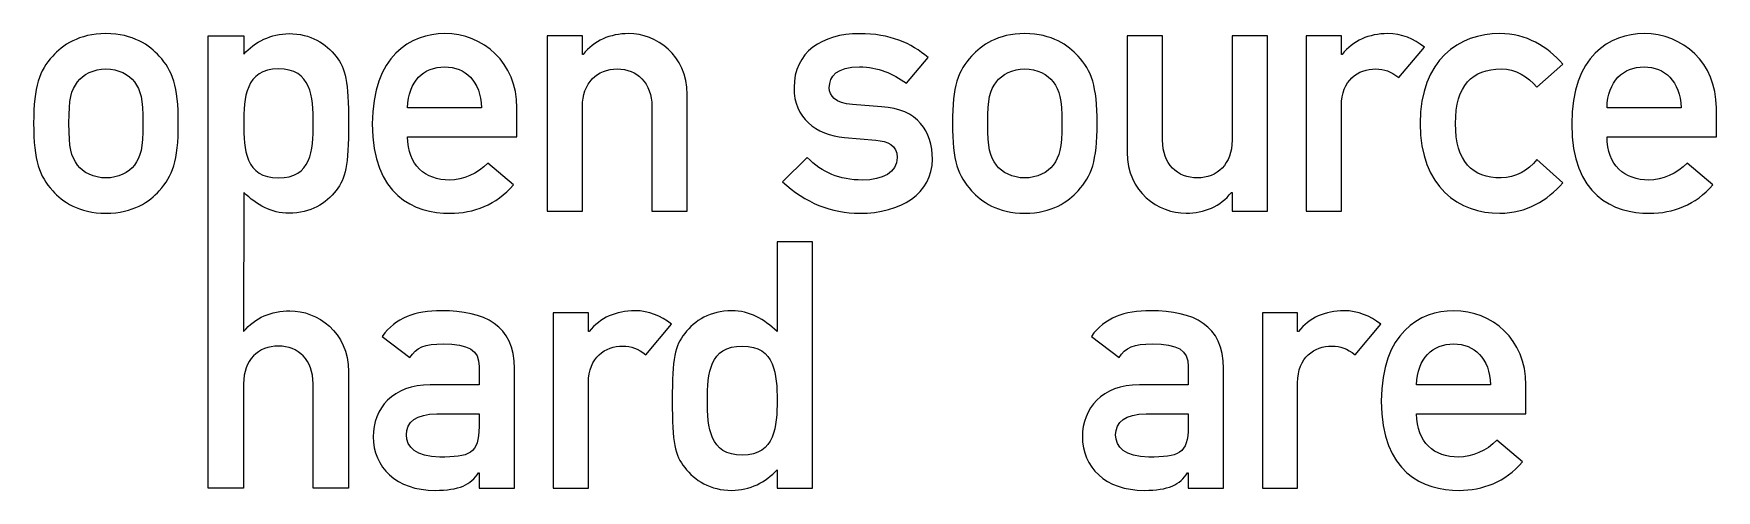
# Model space of a CAD drawing. Extents: x 5 to 209, y -94 to 44.
# Drawn here: x 23.54 to 69.11, y -93.78 to -81.42 of the extents above; entities that cross this region are included whole.
import ezdxf

# ---------------------------------------------------------------- set-up
doc = ezdxf.new("R2010")
doc.units = 0
doc.layers.get('0').update_dxf_attribs({"linetype": 'CONTINUOUS'})

msp = doc.modelspace()

# ---------------------------------------------------------------- linework, layer by layer
at = {"color": 7}
for p, q in [((28.270526, -93.727764), (28.270526, -81.473324)), ((28.270526, -81.473324), (29.229905, -81.473324)), ((29.229905, -81.473324), (29.229905, -81.969944)), ((38.401686, -81.473054), (37.446011, -81.473054)), ((37.446011, -81.473054), (37.446011, -86.223644)), ((38.401686, -81.978934), (38.401686, -81.473054)), ((54.114231, -81.473054), (53.15882, -81.473054)), ((53.15882, -81.473054), (53.158821, -84.631124)), ((54.114231, -84.302774), (54.114231, -81.473054)), ((56.95321, -81.473054), (55.9978, -81.473054)), ((55.9978, -81.473054), (55.9978, -84.302774)), ((56.95321, -86.224174), (56.95321, -81.473054)), ((58.95743, -81.473054), (58.00149, -81.473054)), ((58.00149, -81.473054), (58.00149, -86.223644)), ((58.95743, -81.978934), (58.95743, -81.473054)), ((38.420736, -81.978934), (38.401686, -81.978934)), ((58.97595, -81.978934), (58.95743, -81.978934)), ((60.512915, -82.606794), (61.206388, -81.782084)), ((47.180032, -82.757104), (47.770053, -82.064164)), ((64.250155, -82.869264), (64.952888, -82.241404)), ((38.401686, -86.223644), (38.401686, -83.394464)), ((40.285255, -83.394464), (40.285255, -86.223644)), ((41.24093, -86.223644), (41.24093, -83.066114)), ((46.50508, -83.394194), (45.717944, -83.338394)), ((58.95743, -86.223644), (58.95743, -83.365884)), ((35.674626, -83.422504), (33.669349, -83.422504)), ((36.630301, -84.209374), (36.630301, -83.422244)), ((68.156991, -83.422504), (66.15198, -83.422504)), ((69.112931, -84.209374), (69.112931, -83.422244)), ((33.669349, -84.209374), (36.630301, -84.209374)), ((45.502044, -84.228454), (46.345536, -84.303354)), ((66.15198, -84.209374), (69.112931, -84.209374)), ((36.536638, -85.511654), (35.843165, -84.921634)), ((44.490278, -84.771934), (43.825115, -85.427514)), ((64.952888, -85.455824), (64.250155, -84.827974)), ((69.019004, -85.511654), (68.325531, -84.921634)), ((29.229905, -85.718034), (29.226505, -89.483054)), ((55.97928, -85.717764), (55.9978, -85.717764)), ((55.9978, -85.717764), (55.9978, -86.224174)), ((37.446011, -86.223644), (38.401686, -86.223644)), ((40.285255, -86.223644), (41.24093, -86.223644)), ((55.9978, -86.224174), (56.95321, -86.224174)), ((58.00149, -86.223644), (58.95743, -86.223644)), ((44.630771, -87.055764), (43.675096, -87.055764)), ((43.675096, -87.055764), (43.675096, -89.483054)), ((44.630771, -93.727764), (44.630771, -87.055764)), ((38.567311, -88.977164), (37.611636, -88.977164)), ((37.611636, -88.977164), (37.61164, -93.727764)), ((38.567311, -89.483054), (38.567311, -88.977164)), ((40.123065, -90.110904), (40.816274, -89.286204)), ((57.773155, -88.977164), (56.817744, -88.977164)), ((56.817744, -88.977164), (56.817744, -93.727764)), ((57.773155, -89.483054), (57.773155, -88.977164)), ((59.32864, -90.110904), (60.022113, -89.286204)), ((32.982226, -89.614284), (33.73179, -90.185784)), ((38.586101, -89.483054), (38.567311, -89.483054)), ((52.187801, -89.614284), (52.93763, -90.185784)), ((57.792205, -89.483054), (57.773155, -89.483054)), ((32.065485, -90.569694), (32.065485, -93.727764)), ((35.605834, -90.429204), (35.605834, -90.925824)), ((36.561774, -93.727764), (36.561774, -90.485554)), ((54.811409, -90.429204), (54.811409, -90.925824)), ((55.767613, -93.727764), (55.767613, -90.485554)), ((29.226505, -90.898044), (29.226505, -93.727764)), ((31.10981, -93.727764), (31.10981, -90.898044)), ((35.605834, -90.925824), (34.284505, -90.925824)), ((38.567315, -93.727764), (38.567315, -90.869464)), ((54.811409, -90.925824), (53.49008, -90.925824)), ((57.773155, -93.727764), (57.773155, -90.869464)), ((63.000792, -90.925824), (60.99578, -90.925824)), ((63.956202, -91.713224), (63.956202, -90.925554)), ((34.462834, -91.712694), (35.605834, -91.712694)), ((35.605834, -91.712694), (35.605834, -92.059564)), ((53.668673, -91.712694), (54.811673, -91.712694)), ((54.811673, -91.712694), (54.811673, -92.059564)), ((60.99578, -91.713224), (63.956202, -91.713224)), ((63.862805, -93.015504), (63.169332, -92.424954)), ((35.587049, -93.306014), (35.605839, -93.306014)), ((35.605839, -93.306014), (35.605834, -93.727764)), ((43.675096, -93.231134), (43.675096, -93.727764)), ((54.792888, -93.306014), (54.811408, -93.306014)), ((54.811408, -93.306014), (54.811408, -93.727764)), ((29.226505, -93.727764), (28.270526, -93.727764)), ((32.065485, -93.727764), (31.10981, -93.727764)), ((35.605834, -93.727764), (36.561774, -93.727764)), ((37.61164, -93.727764), (38.567315, -93.727764)), ((43.675096, -93.727764), (44.630771, -93.727764)), ((54.811408, -93.727764), (54.811673, -93.727764)), ((54.811673, -93.727764), (55.767613, -93.727764)), ((56.817744, -93.727764), (57.773155, -93.727764))]:
    msp.add_line(p, q, dxfattribs=at)
for points in [[(25.500074, -81.416694), (24.75977, -81.416694), (24.319238, -81.735524), (24.056772, -82.026034)], [(26.943111, -82.026034), (26.680645, -81.735524), (26.240113, -81.416694), (25.500074, -81.416694)], [(29.229905, -81.969944), (29.529943, -81.641864), (29.970209, -81.416964), (30.457572, -81.416964)], [(30.457572, -81.416964), (31.038332, -81.416964), (31.460342, -81.679434), (31.73207, -82.035564)], [(34.67212, -81.416694), (33.753486, -81.416694), (32.713674, -82.016774), (32.713674, -83.862504)], [(36.630301, -83.422244), (36.630301, -82.194314), (35.721457, -81.416694), (34.67212, -81.416694)], [(39.657399, -81.416694), (39.151515, -81.416694), (38.720244, -81.604284), (38.420736, -81.978934)], [(41.24093, -83.066114), (41.24093, -81.988194), (40.397703, -81.416694), (39.657399, -81.416694)], [(45.905005, -81.417254), (44.902499, -81.417254), (44.134149, -81.913884), (44.134149, -82.879084)], [(47.770053, -82.064164), (47.301476, -81.670464), (46.739501, -81.417254), (45.905005, -81.417254)], [(50.384401, -81.416694), (49.644361, -81.416694), (49.204094, -81.735524), (48.941628, -82.026034)], [(51.827703, -82.026034), (51.565236, -81.735524), (51.124969, -81.416694), (50.384401, -81.416694)], [(60.213142, -81.416694), (59.707259, -81.416694), (59.275723, -81.604284), (58.97595, -81.978934)], [(61.206388, -81.782084), (60.915346, -81.557194), (60.597582, -81.416694), (60.213142, -81.416694)], [(63.247648, -81.416694), (62.15148, -81.416694), (61.092617, -82.110174), (61.092617, -83.852714)], [(64.952888, -82.241404), (64.540932, -81.763304), (63.968902, -81.416694), (63.247648, -81.416694)], [(67.154485, -81.416694), (66.235588, -81.416694), (65.19604, -82.016774), (65.19604, -83.862504)], [(69.112931, -83.422244), (69.112931, -82.194314), (68.203293, -81.416694), (67.154485, -81.416694)], [(24.056772, -82.026034), (23.691382, -82.429264), (23.541628, -82.822434), (23.541628, -83.843984)], [(27.45852, -83.843984), (27.45852, -82.822434), (27.308501, -82.428994), (26.943111, -82.026034)], [(48.941628, -82.026034), (48.576238, -82.429264), (48.425955, -82.822434), (48.425955, -83.843984)], [(52.342846, -83.843984), (52.342846, -82.822434), (52.193092, -82.428994), (51.827703, -82.026034)], [(24.731724, -82.719244), (24.872218, -82.522394), (25.17199, -82.372374), (25.500074, -82.372374)], [(25.500074, -82.372374), (25.827893, -82.372374), (26.127665, -82.522134), (26.268424, -82.719244)], [(30.167059, -82.372634), (29.277001, -82.372634), (29.229905, -83.159774), (29.229905, -83.853244)], [(31.113474, -83.853244), (31.113474, -83.112674), (31.066644, -82.372634), (30.167059, -82.372634)], [(31.73207, -82.035564), (31.994272, -82.372904), (32.069149, -82.681934), (32.069149, -83.853514)], [(33.669349, -83.422504), (33.688139, -82.700454), (34.10988, -82.316544), (34.67212, -82.316544)], [(34.67212, -82.316544), (35.234359, -82.316544), (35.64658, -82.700454), (35.674626, -83.422504)], [(38.401686, -83.394464), (38.401686, -82.747554), (38.804647, -82.372904), (39.348101, -82.372904)], [(39.348101, -82.372904), (39.882294, -82.372904), (40.285255, -82.747554), (40.285255, -83.394464)], [(45.090353, -82.888344), (45.090353, -82.560784), (45.296463, -82.316844), (45.905269, -82.316844)], [(45.905269, -82.316844), (46.420942, -82.316844), (46.805382, -82.495174), (47.180032, -82.757104)], [(49.61658, -82.719244), (49.756544, -82.522394), (50.056846, -82.372374), (50.384401, -82.372374)], [(50.384401, -82.372374), (50.712484, -82.372374), (51.012257, -82.522134), (51.152751, -82.719244)], [(58.95743, -83.365884), (58.95743, -82.672414), (59.416217, -82.372634), (59.885059, -82.372634)], [(59.885059, -82.372634), (60.129005, -82.372634), (60.288019, -82.438234), (60.512915, -82.606794)], [(62.048292, -83.852714), (62.048292, -82.812904), (62.507609, -82.372634), (63.285484, -82.372634)], [(63.285484, -82.372634), (63.678655, -82.372634), (64.016263, -82.578744), (64.250155, -82.869264)], [(66.15198, -83.422504), (66.1705, -82.700454), (66.592245, -82.316544), (67.154485, -82.316544)], [(67.154485, -82.316544), (67.716724, -82.316544), (68.128681, -82.700454), (68.156991, -83.422504)], [(24.497303, -83.843724), (24.497303, -83.159514), (24.553663, -82.971924), (24.731724, -82.719244)], [(26.268424, -82.719244), (26.446488, -82.971924), (26.50258, -83.159514), (26.50258, -83.852984)], [(44.134149, -82.879084), (44.134149, -83.693994), (44.715174, -84.162844), (45.502044, -84.228454)], [(45.717944, -83.338394), (45.240107, -83.300594), (45.090353, -83.094454), (45.090353, -82.888344)], [(49.381894, -83.843724), (49.381894, -83.159514), (49.438254, -82.971924), (49.61658, -82.719244)], [(51.152751, -82.719244), (51.33108, -82.971924), (51.386907, -83.159514), (51.386907, -83.852984)], [(47.882501, -84.818444), (47.882501, -84.059884), (47.48933, -83.459814), (46.50508, -83.394194)], [(23.541628, -83.843984), (23.541628, -84.874534), (23.691382, -85.268234), (24.056772, -85.671194)], [(24.731724, -84.977464), (24.553659, -84.724264), (24.497303, -84.537204), (24.497303, -83.843724)], [(26.943111, -85.671194), (27.308501, -85.268234), (27.45852, -84.874274), (27.45852, -83.843984)], [(48.425955, -83.843984), (48.425955, -84.874534), (48.576238, -85.268234), (48.941628, -85.671194)], [(49.61658, -84.977464), (49.438251, -84.724264), (49.381894, -84.537204), (49.381894, -83.843724)], [(51.827703, -85.671194), (52.193092, -85.268234), (52.342846, -84.874274), (52.342846, -83.843984)], [(26.50258, -83.852984), (26.50258, -84.537204), (26.44649, -84.724264), (26.268424, -84.977464)], [(29.229905, -83.853244), (29.229905, -84.537464), (29.276735, -85.324594), (30.167059, -85.324594)], [(30.167059, -85.324594), (31.066642, -85.324594), (31.113474, -84.584024), (31.113474, -83.853244)], [(32.069149, -83.853514), (32.069149, -85.015294), (31.994269, -85.324864), (31.73207, -85.661674)], [(32.713674, -83.862504), (32.713674, -85.811164), (33.847413, -86.280004), (34.821874, -86.280004)], [(34.803353, -85.380954), (34.147186, -85.380954), (33.669349, -84.987254), (33.669349, -84.209374)], [(46.345536, -84.303354), (46.673884, -84.331154), (46.926561, -84.434584), (46.926561, -84.771934)], [(51.386907, -83.852984), (51.386907, -84.537204), (51.331077, -84.724264), (51.152751, -84.977464)], [(55.060381, -85.324334), (54.517191, -85.324334), (54.114231, -84.949154), (54.114231, -84.302774)], [(55.9978, -84.302774), (55.9978, -84.949154), (55.594839, -85.324334), (55.060381, -85.324334)], [(61.092617, -83.852714), (61.092617, -85.587064), (62.15148, -86.280004), (63.247648, -86.280004)], [(63.285484, -85.324594), (62.507873, -85.324594), (62.048292, -84.883794), (62.048292, -83.852714)], [(65.19604, -83.862504), (65.19604, -85.811164), (66.329779, -86.280004), (67.304504, -86.280004)], [(67.285718, -85.380954), (66.629551, -85.380954), (66.15198, -84.987254), (66.15198, -84.209374)], [(53.158821, -84.631124), (53.158821, -85.708504), (54.002313, -86.280004), (54.751878, -86.280004)], [(25.500074, -85.324334), (25.17199, -85.324334), (24.872218, -85.174584), (24.731724, -84.977464)], [(26.268424, -84.977464), (26.127665, -85.174314), (25.827893, -85.324334), (25.500074, -85.324334)], [(35.843165, -84.921634), (35.562178, -85.212144), (35.168742, -85.380954), (34.803353, -85.380954)], [(45.989407, -85.380734), (45.35229, -85.380734), (44.902499, -85.175154), (44.490278, -84.771934)], [(45.914794, -86.280274), (47.020488, -86.280274), (47.882501, -85.746344), (47.882501, -84.818444)], [(46.926561, -84.771934), (46.926561, -85.174894), (46.532596, -85.380734), (45.989407, -85.380734)], [(50.384401, -85.324334), (50.056846, -85.324334), (49.756544, -85.174584), (49.61658, -84.977464)], [(51.152751, -84.977464), (51.012257, -85.174314), (50.712484, -85.324334), (50.384401, -85.324334)], [(64.250155, -84.827974), (64.015998, -85.118484), (63.678655, -85.324594), (63.285484, -85.324594)], [(68.325531, -84.921634), (68.044279, -85.212144), (67.651108, -85.380954), (67.285718, -85.380954)], [(24.056772, -85.671194), (24.319238, -85.961714), (24.75977, -86.280004), (25.500074, -86.280004)], [(25.500074, -86.280004), (26.240113, -86.280004), (26.680645, -85.961714), (26.943111, -85.671194)], [(31.73207, -85.661674), (31.460342, -86.017804), (31.038332, -86.280274), (30.457572, -86.280274)], [(34.821874, -86.280004), (35.459255, -86.280004), (36.068061, -86.055104), (36.536638, -85.511654)], [(43.825115, -85.427514), (44.434186, -85.999014), (45.146444, -86.280274), (45.914794, -86.280274)], [(48.941628, -85.671194), (49.204094, -85.961714), (49.644361, -86.280004), (50.384401, -86.280004)], [(50.384401, -86.280004), (51.124969, -86.280004), (51.565236, -85.961714), (51.827703, -85.671194)], [(63.247648, -86.280004), (63.969167, -86.280004), (64.541196, -85.933134), (64.952888, -85.455824)], [(67.304504, -86.280004), (67.94162, -86.280004), (68.550956, -86.055104), (69.019004, -85.511654)], [(30.457572, -86.280274), (29.970209, -86.280274), (29.586034, -86.055374), (29.229905, -85.718034)], [(54.751878, -86.280004), (55.247971, -86.280004), (55.679507, -86.092414), (55.97928, -85.717764)], [(29.226505, -89.483054), (29.545064, -89.108404), (29.97607, -88.920814), (30.481953, -88.920814)], [(30.481953, -88.920814), (31.222257, -88.920814), (32.065485, -89.492314), (32.065485, -90.569694)], [(34.584542, -88.920814), (33.872284, -88.920814), (33.347615, -89.107874), (32.982226, -89.614284)], [(36.561774, -90.485554), (36.561774, -89.314514), (35.755853, -88.920814), (34.584542, -88.920814)], [(39.823028, -88.920814), (39.317144, -88.920814), (38.885874, -89.108404), (38.586101, -89.483054)], [(40.816274, -89.286204), (40.525761, -89.061304), (40.207467, -88.920814), (39.823028, -88.920814)], [(42.44743, -88.920814), (41.866405, -88.920814), (41.444924, -89.182744), (41.173197, -89.539404)], [(43.675096, -89.483054), (43.318967, -89.145704), (42.934792, -88.920814), (42.44743, -88.920814)], [(53.790382, -88.920814), (53.078388, -88.920814), (52.55319, -89.107874), (52.187801, -89.614284)], [(55.767613, -90.485554), (55.767613, -89.314514), (54.961428, -88.920814), (53.790382, -88.920814)], [(59.028867, -88.920814), (58.522984, -88.920814), (58.091978, -89.108404), (57.792205, -89.483054)], [(60.022113, -89.286204), (59.7316, -89.061304), (59.412778, -88.920814), (59.028867, -88.920814)], [(61.998286, -88.920544), (61.079917, -88.920544), (60.03984, -89.520094), (60.03984, -91.365824)], [(63.956202, -90.925554), (63.956202, -89.698154), (63.047623, -88.920544), (61.998286, -88.920544)], [(41.173197, -89.539404), (40.91073, -89.876224), (40.835853, -90.185254), (40.835853, -91.348094)], [(30.172655, -89.876484), (29.629201, -89.876484), (29.226505, -90.251134), (29.226505, -90.898044)], [(31.10981, -90.898044), (31.10981, -90.251134), (30.706849, -89.876484), (30.172655, -89.876484)], [(33.73179, -90.185784), (33.90033, -89.914054), (34.134751, -89.819864), (34.631374, -89.819864)], [(34.631374, -89.819864), (35.315322, -89.819864), (35.605834, -89.979674), (35.605834, -90.429204)], [(38.567315, -90.869464), (38.567315, -90.176524), (39.026632, -89.876224), (39.495209, -89.876224)], [(39.495209, -89.876224), (39.73889, -89.876224), (39.898169, -89.941824), (40.123065, -90.110904)], [(41.791528, -91.348094), (41.791528, -90.616794), (41.838358, -89.876224), (42.737942, -89.876224)], [(42.737942, -89.876224), (43.628265, -89.876224), (43.675096, -90.663884), (43.675096, -91.348094)], [(52.93763, -90.185784), (53.106169, -89.914054), (53.340061, -89.819864), (53.836684, -89.819864)], [(53.836684, -89.819864), (54.520896, -89.819864), (54.811409, -89.979674), (54.811409, -90.429204)], [(57.773155, -90.869464), (57.773155, -90.176524), (58.231942, -89.876224), (58.700784, -89.876224)], [(58.700784, -89.876224), (58.94473, -89.876224), (59.103744, -89.941824), (59.32864, -90.110904)], [(60.99578, -90.925824), (61.0143, -90.204304), (61.436046, -89.819864), (61.998286, -89.819864)], [(61.998286, -89.819864), (62.560525, -89.819864), (62.973011, -90.204304), (63.000792, -90.925824)], [(34.284505, -90.925824), (33.263213, -90.925824), (32.738545, -91.572734), (32.738545, -92.331554)], [(53.49008, -90.925824), (52.469053, -90.925824), (51.943855, -91.572734), (51.943855, -92.331554)], [(40.835853, -91.348094), (40.835853, -92.519144), (40.910733, -92.828174), (41.173197, -93.165524)], [(42.737942, -92.828174), (41.838359, -92.828174), (41.791528, -92.088134), (41.791528, -91.348094)], [(43.675096, -91.348094), (43.675096, -92.041574), (43.628266, -92.828174), (42.737942, -92.828174)], [(60.03984, -91.365824), (60.03984, -93.315014), (61.17358, -93.783854), (62.148305, -93.783854)], [(33.637863, -92.284724), (33.637863, -91.937854), (33.90033, -91.712694), (34.462834, -91.712694)], [(52.843967, -92.284724), (52.843967, -91.937854), (53.106434, -91.712694), (53.668673, -91.712694)], [(62.129519, -92.884274), (61.473353, -92.884274), (60.99578, -92.490574), (60.99578, -91.713224)], [(32.738545, -92.331554), (32.738545, -93.156264), (33.356876, -93.784114), (34.415738, -93.784114)], [(34.537711, -92.884274), (33.89107, -92.884274), (33.637863, -92.603014), (33.637863, -92.284724)], [(35.605834, -92.059564), (35.605834, -92.800134), (35.334107, -92.884274), (34.537711, -92.884274)], [(51.943855, -92.331554), (51.943855, -93.156264), (52.562451, -93.784114), (53.621313, -93.784114)], [(53.743551, -92.884274), (53.097173, -92.884274), (52.843967, -92.603014), (52.843967, -92.284724)], [(54.811673, -92.059564), (54.811673, -92.800134), (54.539946, -92.884274), (53.743551, -92.884274)], [(63.169332, -92.424954), (62.88808, -92.715994), (62.49438, -92.884274), (62.129519, -92.884274)], [(34.415738, -93.784114), (35.06238, -93.784114), (35.390463, -93.634364), (35.587049, -93.306014)], [(41.173197, -93.165524), (41.444924, -93.521654), (41.866405, -93.784114), (42.44743, -93.784114)], [(42.44743, -93.784114), (42.934792, -93.784114), (43.375324, -93.558694), (43.675096, -93.231134)], [(53.621313, -93.784114), (54.26769, -93.784114), (54.596038, -93.634364), (54.792888, -93.306014)], [(62.148305, -93.783854), (62.785421, -93.783854), (63.394227, -93.558954), (63.862805, -93.015504)]]:
    msp.add_open_spline(points, degree=3, dxfattribs=at)

doc.saveas('drawing.dxf')
